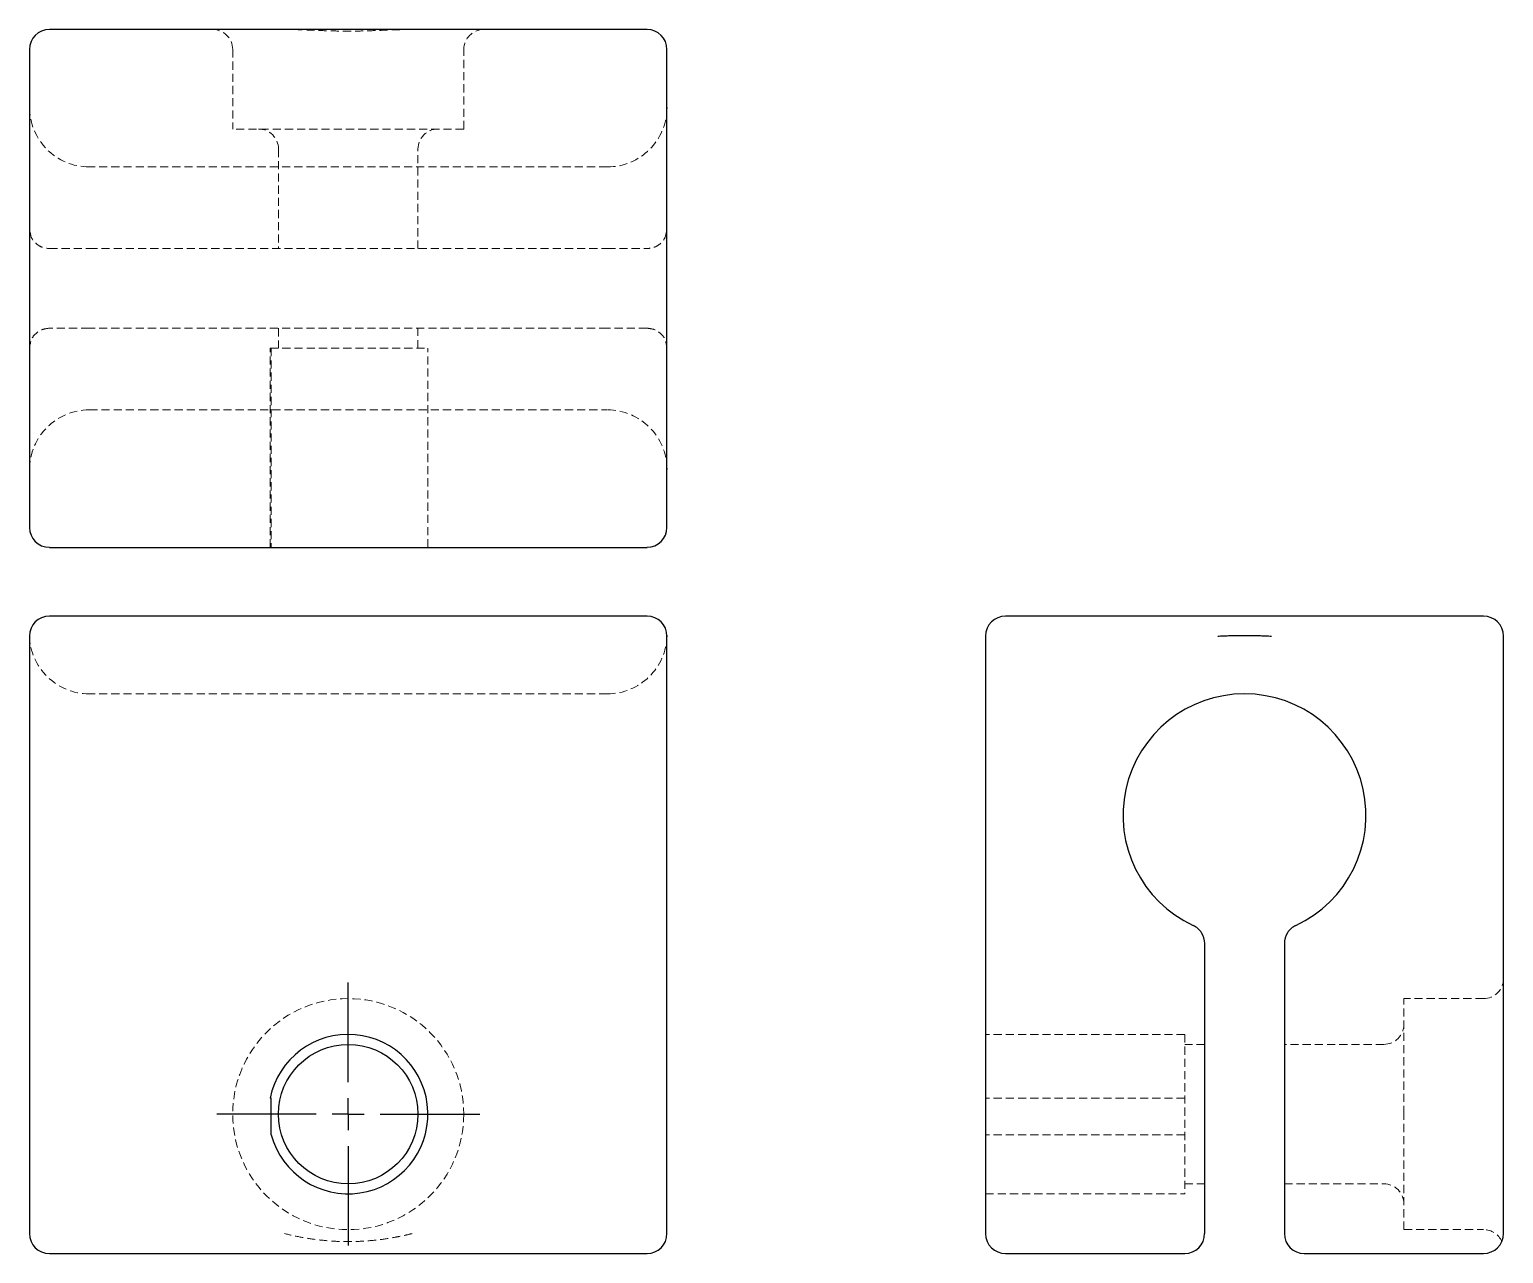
# Model space of a CAD drawing. Header units: millimetres. Extents: x 33 to 263, y 7 to 198.
import ezdxf

# ---------------------------------------------------------------- set-up
doc = ezdxf.new("R2010")
doc.units = ezdxf.units.MM
doc.linetypes.add('HIDDEN', pattern=[1.905, 1.27, -0.635])
doc.layers.add('10', color=7, linetype='Continuous')

# ---------------------------------------------------------------- blocks, each defined once
blk = doc.blocks.new('SW_CENTERMARKSYMBOL_0')
at = {"layer": '10', "color": 0}
for p, q in [((0, 5), (0, 20.55)), ((0, 0), (0, 2.5)), ((-5, 0), (-20.55, 0)), ((0, 0), (-2.5, 0)), ((0, 0), (0, -2.5)), ((0, 0), (2.5, 0)), ((5, 0), (20.55, 0)), ((0, -5), (0, -20.55))]:
    blk.add_line(p, q, dxfattribs=at)

msp = doc.modelspace()

# ---------------------------------------------------------------- linework, layer by layer
at = {"color": 7, "linetype": 'Continuous', "lineweight": 25}
for p, q in [((129.68, 198.46), (36.32, 198.46)), ((33.21, 195.34), (33.21, 162.19)), ((132.79, 162.19), (132.79, 195.34)), ((33.21, 153.81), (33.21, 120.66)), ((132.79, 120.66), (132.79, 153.81)), ((36.32, 117.54), (129.68, 117.54)), ((129.68, 106.79), (36.32, 106.79)), ((260.34, 106.79), (185.66, 106.79)), ((33.21, 103.68), (33.21, 10.32)), ((132.79, 10.32), (132.79, 103.68)), ((182.54, 103.68), (182.54, 10.32)), ((263.46, 10.32), (263.46, 103.68)), ((216.78, 10.32), (216.78, 48.94)), ((229.22, 48.94), (229.22, 10.32)), ((70.98, 31.48), (70.8, 31.48)), ((70.98, 25.76), (70.98, 31.48)), ((36.32, 7.21), (129.68, 7.21)), ((185.66, 7.21), (213.66, 7.21)), ((232.34, 7.21), (260.34, 7.21))]:
    msp.add_line(p, q, dxfattribs=at)
at = {"color": 7, "linetype": 'HIDDEN', "lineweight": 18}
for p, q in [((64.95, 195.34), (64.95, 182.9)), ((101.05, 182.9), (101.05, 195.34)), ((101.05, 182.9), (64.95, 182.9)), ((72.11, 179.78), (72.11, 164.22)), ((93.89, 164.22), (93.89, 179.78)), ((123.46, 176.98), (42.55, 176.98)), ((42.55, 164.22), (123.46, 164.22)), ((123.46, 151.78), (42.55, 151.78)), ((72.11, 151.78), (72.11, 148.66)), ((93.89, 148.66), (93.89, 151.78)), ((70.8, 117.54), (70.8, 148.66)), ((70.8, 148.66), (95.45, 148.66)), ((70.98, 148.66), (70.98, 117.54)), ((95.45, 117.54), (95.45, 148.66)), ((42.55, 139.02), (123.46, 139.02)), ((123.46, 94.65), (42.55, 94.65)), ((247.9, 28.99), (247.9, 47.04)), ((260.34, 47.04), (247.9, 47.04)), ((213.66, 41.44), (182.54, 41.44)), ((213.66, 41.44), (213.66, 16.54)), ((216.78, 39.88), (213.66, 39.88)), ((244.78, 39.88), (229.22, 39.88)), ((213.66, 31.48), (182.54, 31.48)), ((247.9, 10.94), (247.9, 28.99)), ((213.66, 25.76), (182.54, 25.76)), ((182.54, 16.54), (213.66, 16.54)), ((213.66, 18.1), (216.78, 18.1)), ((229.22, 18.1), (244.78, 18.1)), ((247.9, 10.94), (260.34, 10.94))]:
    msp.add_line(p, q, dxfattribs=at)
msp.add_circle((83, 28.99), 18.05, dxfattribs=at)
at = {"color": 7, "linetype": 'Continuous', "lineweight": 25}
msp.add_circle((83, 28.99), 10.89, dxfattribs=at)
for centre, radius, start, end in [((36.32, 195.34), 3.11, 90, 180), ((129.68, 195.34), 3.11, 0, 90), ((36.32, 120.66), 3.11, 180, 270), ((129.68, 120.66), 3.11, 270, 0), ((36.32, 103.68), 3.11, 90, 180), ((129.68, 103.68), 3.11, 0, 90), ((185.66, 103.68), 3.11, 90, 180), ((260.34, 103.68), 3.11, 0, 90), ((223, 75.67), 18.98, 294.9947, 245.0052), ((83, 28.99), 12.45, 195.0539, 168.463), ((36.32, 10.32), 3.11, 180, 270), ((129.68, 10.32), 3.11, 270, 0), ((185.66, 10.32), 3.11, 180, 270), ((213.66, 10.32), 3.11, 270, 0), ((232.34, 10.32), 3.11, 180, 270), ((260.34, 10.32), 3.11, 270, 0)]:
    msp.add_arc(centre, radius, start, end, dxfattribs=at)
at = {"color": 7, "linetype": 'HIDDEN', "lineweight": 18}
for centre, radius, start, end in [((61.84, 195.34), 3.11, 0, 90), ((104.16, 195.34), 3.11, 90, 180), ((42.55, 186.32), 9.34, 180, 270), ((123.46, 186.32), 9.34, 270, 0), ((69, 179.78), 3.11, 0, 90), ((97, 179.78), 3.11, 90, 180), ((42.55, 129.68), 9.34, 90, 180), ((123.46, 129.68), 9.34, 0, 90), ((42.55, 103.99), 9.34, 181.2121, 270), ((123.46, 103.99), 9.34, 270, 358.7922), ((260.34, 50.15), 3.11, 270, 0), ((244.78, 43), 3.11, 270, 0), ((244.78, 14.99), 3.11, 0, 90), ((260.34, 7.83), 3.11, 23.6911, 90)]:
    msp.add_arc(centre, radius, start, end, dxfattribs=at)
for points, knots in [([(92.96, 198.46), (92.55, 198.46), (92.14, 198.45), (91.31, 198.43), (90.9, 198.42), (89.66, 198.38), (88.83, 198.34), (87.15, 198.28), (86.31, 198.25), (84.63, 198.21), (83.79, 198.19), (82.12, 198.2), (81.29, 198.21), (79.63, 198.25), (78.8, 198.28), (77.15, 198.35), (76.33, 198.38), (74.68, 198.44), (73.86, 198.46), (73.04, 198.46)], [0, 0, 0, 0, 0.0625, 0.0625, 0.125, 0.125, 0.25, 0.25, 0.375, 0.375, 0.5, 0.5, 0.625, 0.625, 0.75, 0.75, 0.875, 0.875, 1, 1, 1, 1]), ([(33.33, 166.74), (33.36, 166.54), (33.44, 165.93), (34.08, 165.09), (35.1, 164.36), (35.91, 164.27), (36.32, 164.22)], [0, 0, 0, 0, 0.142853, 0.428568, 0.714284, 1, 1, 1, 1]), ([(132.67, 166.74), (132.64, 166.54), (132.56, 165.93), (131.92, 165.09), (130.91, 164.36), (130.09, 164.27), (129.68, 164.22)], [0, 0, 0, 0, 0.142846, 0.428564, 0.714282, 1, 1, 1, 1]), ([(36.32, 164.22), (36.32, 164.22), (36.48, 164.22), (37.07, 164.22), (37.51, 164.22), (38.64, 164.22), (39.33, 164.22), (40.86, 164.22), (41.7, 164.22), (42.55, 164.22)], [0, 0, 0, 0, 0.25, 0.25, 0.5, 0.5, 0.75, 0.75, 1, 1, 1, 1]), ([(123.46, 164.22), (124.3, 164.22), (125.14, 164.22), (126.67, 164.22), (127.36, 164.22), (129.04, 164.22), (129.68, 164.22), (129.68, 164.22)], [0, 0, 0, 0, 0.25, 0.25, 0.5, 0.5, 1, 1, 1, 1]), ([(36.32, 151.78), (35.91, 151.73), (35.1, 151.64), (34.08, 150.91), (33.44, 150.07), (33.36, 149.46), (33.33, 149.26)], [0, 0, 0, 0, 0.285716, 0.571431, 0.857147, 1, 1, 1, 1]), ([(42.55, 151.78), (41.7, 151.78), (40.86, 151.78), (39.33, 151.78), (38.64, 151.78), (36.96, 151.78), (36.32, 151.78), (36.32, 151.78)], [0, 0, 0, 0, 0.25, 0.25, 0.5, 0.5, 1, 1, 1, 1]), ([(129.68, 151.78), (129.68, 151.78), (129.04, 151.78), (127.36, 151.78), (126.67, 151.78), (125.14, 151.78), (124.3, 151.78), (123.46, 151.78)], [0, 0, 0, 0, 0.5, 0.5, 0.75, 0.75, 1, 1, 1, 1]), ([(129.68, 151.78), (130.09, 151.73), (130.91, 151.64), (131.92, 150.91), (132.56, 150.07), (132.64, 149.46), (132.67, 149.26)], [0, 0, 0, 0, 0.285718, 0.571435, 0.857153, 1, 1, 1, 1]), ([(33.21, 103.68), (33.21, 103.69), (33.21, 103.72), (33.21, 103.75), (33.21, 103.78), (33.21, 103.79), (33.21, 103.79), (33.21, 103.79)], [0, 0, 0, 0, 0.200142, 0.400189, 0.600165, 0.800094, 1, 1, 1, 1]), ([(92.96, 10.32), (92.55, 10.22), (92.14, 10.12), (91.31, 9.94), (90.9, 9.86), (89.66, 9.62), (88.83, 9.49), (87.15, 9.28), (86.31, 9.2), (84.63, 9.1), (83.79, 9.08), (82.12, 9.08), (81.29, 9.1), (79.63, 9.21), (78.8, 9.29), (77.15, 9.5), (76.33, 9.63), (74.68, 9.94), (73.86, 10.12), (73.04, 10.32)], [0, 0, 0, 0, 0.0625, 0.0625, 0.125, 0.125, 0.25, 0.25, 0.375, 0.375, 0.5, 0.5, 0.625, 0.625, 0.75, 0.75, 0.875, 0.875, 1, 1, 1, 1])]:
    msp.add_open_spline(points, degree=3, knots=knots, dxfattribs=at)
at = {"color": 7, "linetype": 'Continuous', "lineweight": 25}
for points, knots in [([(33.21, 162.19), (33.21, 161.91), (33.21, 161.35), (33.21, 160.51), (33.21, 159.67), (33.21, 158.84), (33.21, 158), (33.21, 157.16), (33.21, 156.33), (33.21, 155.49), (33.21, 154.65), (33.21, 154.09), (33.21, 153.81)], [0, 0, 0, 0, 0.100071, 0.200094, 0.300083, 0.400047, 0.5, 0.599953, 0.699917, 0.799906, 0.899929, 1, 1, 1, 1]), ([(132.79, 153.81), (132.79, 154.09), (132.79, 154.65), (132.79, 155.49), (132.79, 156.33), (132.79, 157.16), (132.79, 158), (132.79, 158.84), (132.79, 159.67), (132.79, 160.51), (132.79, 161.35), (132.79, 161.91), (132.79, 162.19)], [0, 0, 0, 0, 0.100071, 0.200094, 0.300083, 0.400047, 0.5, 0.599953, 0.699917, 0.799906, 0.899929, 1, 1, 1, 1]), ([(218.81, 103.68), (219.09, 103.69), (219.65, 103.72), (220.49, 103.75), (221.33, 103.78), (222.16, 103.79), (223, 103.79), (223.84, 103.79), (224.67, 103.78), (225.51, 103.75), (226.35, 103.72), (226.91, 103.69), (227.19, 103.68)], [0, 0, 0, 0, 0.100071, 0.200094, 0.300083, 0.400047, 0.5, 0.599953, 0.699917, 0.799906, 0.899929, 1, 1, 1, 1]), ([(216.78, 48.94), (216.78, 50.63), (216.78, 52.32), (216.78, 54.2), (216.78, 54.72), (216.78, 55.44), (216.78, 55.65), (216.78, 55.65)], [0, 0, 0, 0, 0.5, 0.5, 0.75, 0.75, 1, 1, 1, 1]), ([(229.22, 55.65), (229.22, 55.65), (229.22, 55.44), (229.22, 54.72), (229.22, 54.2), (229.22, 52.32), (229.22, 50.63), (229.22, 48.94)], [0, 0, 0, 0, 0.25, 0.25, 0.5, 0.5, 1, 1, 1, 1])]:
    msp.add_open_spline(points, degree=3, knots=knots, dxfattribs=at)
for points in [[(216.78, 55.65), (216.78, 56.23), (216.43, 57.41), (215.51, 58.22), (214.98, 58.47)], [(231.02, 58.47), (230.49, 58.22), (229.57, 57.41), (229.22, 56.23), (229.22, 55.65)]]:
    msp.add_open_spline(points, degree=3, dxfattribs=at)

# ---------------------------------------------------------------- block references
at = {"layer": '10'}
msp.add_blockref('SW_CENTERMARKSYMBOL_0', (83, 28.99), dxfattribs=at)

doc.saveas('drawing.dxf')
